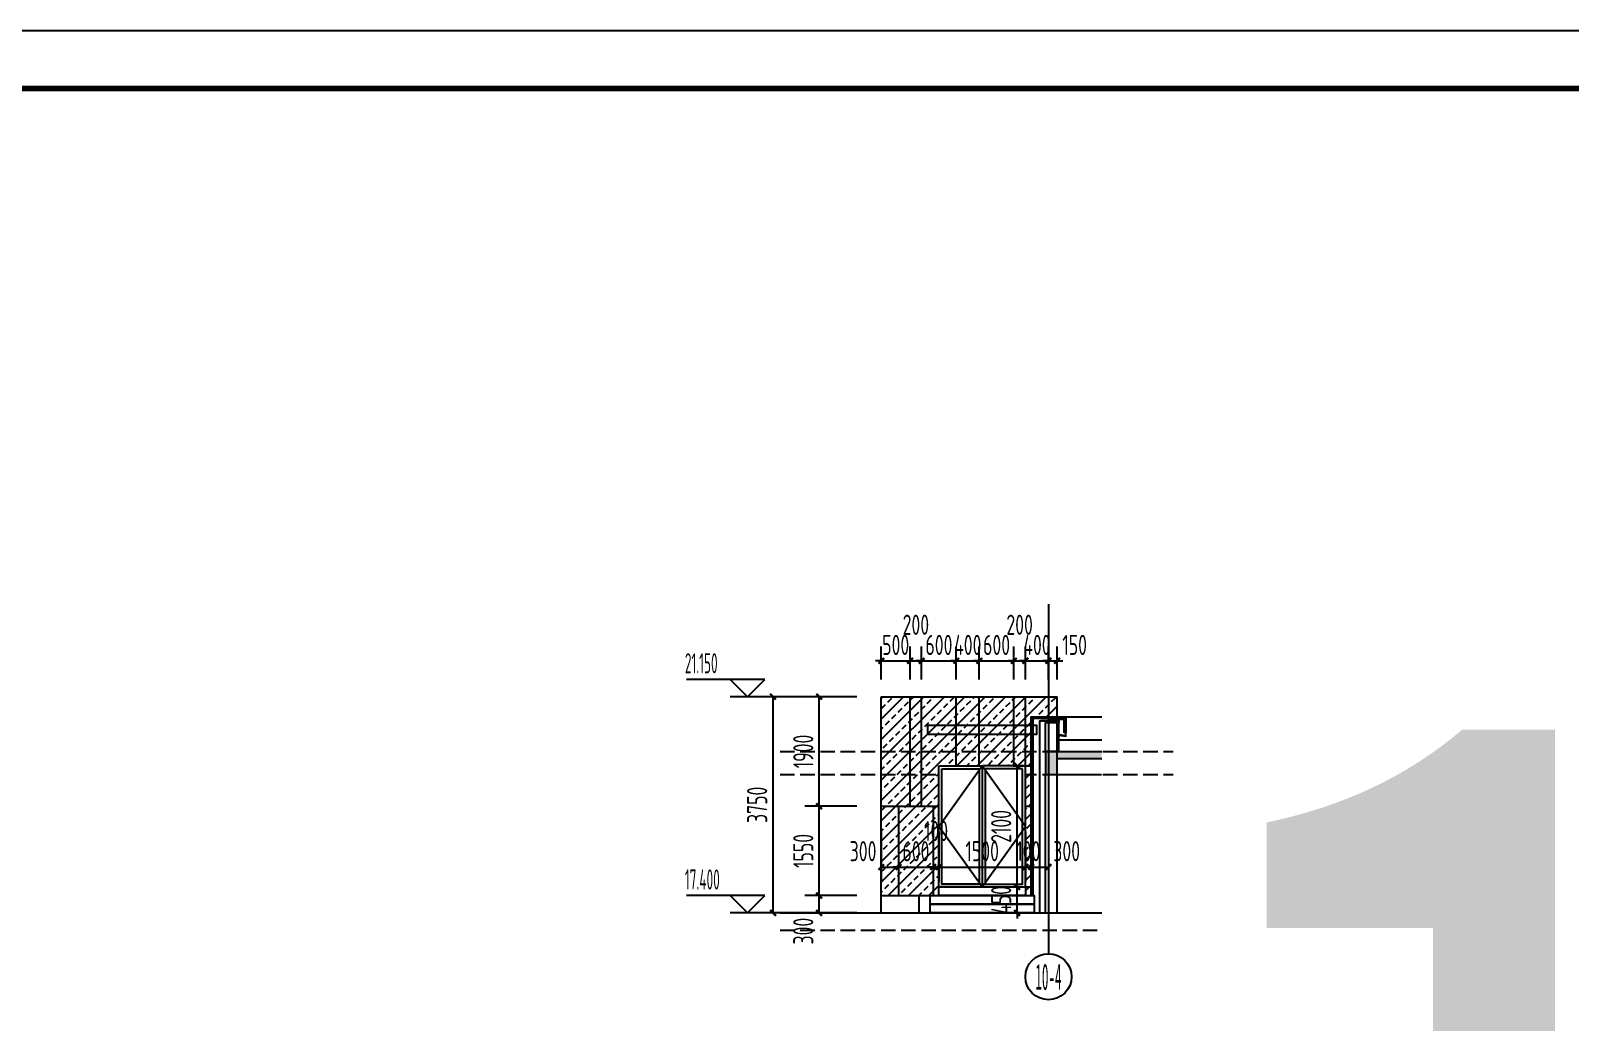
# Model space of a CAD drawing. Extents: x -863035 to 270371, y -8918 to 240488.
# Drawn here: x -26369 to 336, y 155538 to 172735 of the extents above; entities that cross this region are included whole.
import ezdxf
from ezdxf.enums import TextEntityAlignment as Align

# ---------------------------------------------------------------- set-up
doc = ezdxf.new("R2010")
doc.units = 0
doc.header["$LTSCALE"] = 1000
doc.header["$MEASUREMENT"] = 0
doc.linetypes.add('109-34 轴网$0$L1$0$$AUDIT_BAD_LTYPE1', pattern=[0])
doc.linetypes.add('DASH', pattern=[0.35, 0.25, -0.1])
for name, color, linetype in [('00-图签', 7, 'Continuous'), ('01-标注_尺寸', 124, 'Continuous'), ('01-标注_标高', 200, 'Continuous'), ('01-标注_轴线坐标', 132, 'Continuous'), ('02-TEXT_标注', 130, 'Continuous'), ('02-TEXT_轴号', 7, 'Continuous'), ('05-填充_156', 156, 'Continuous'), ('05-填充_天正', 26, 'Continuous'), ('A-C_玻璃幕墙', 140, 'Continuous'), ('A-C_窗', 140, 'Continuous'), ('A-SUR_保温', 222, 'Continuous'), ('A-SUR_看线', 231, 'Continuous'), ('A-SUR_面层', 191, 'Continuous'), ('A-TECH_结构', 21, 'Continuous'), ('A_AXIS-轴线', 36, 'Continuous'), ('A_STR-砌块墙', 121, 'Continuous'), ('A_STR-砼墙', 51, 'Continuous'), ('A_STR-砼柱', 51, 'Continuous'), ('AXIS_TEXT', 7, 'Continuous'), ('E-墙面分格', 146, 'Continuous'), ('E-立面轮廓', 241, 'Continuous'), ('EH_石材', 116, 'Continuous'), ('PUB_HATCH', 8, 'Continuous')]:
    doc.layers.add(name, color=color, linetype=linetype)
doc.layers.add('04-不打印_辅助线', color=165, linetype='Continuous', plot=False)
doc.styles.add('_TCH_AXIS', font='STXIHEI.TTF')
doc.styles.add('_TCH_DIM', font='ROS1', dxfattribs={"width": 0.75, "bigfont": 'JD'})
doc.styles.add('_TCH_DIM_T3', font='ROS1', dxfattribs={"width": 0.75, "bigfont": 'JD'})
doc.styles.add('_TCH_LABEL', font='', dxfattribs={"width": 0.75})
doc.styles.add('COMPLEX', font='COMPLEX')
doc.styles.get('_TCH_LABEL').set_extended_font_data('SimSun')
doc.dimstyles.new('_TCH_ARCH&&100', dxfattribs={"dimtxt": 350, "dimasz": 100, "dimexe": 250, "dimexo": 300, "dimgap": 100, "dimtad": 1, "dimdec": 0, "dimzin": 0, "dimdsep": 46, "dimtxsty": '_TCH_DIM_T3', "dimblk": 'ARCHTICK', "dimcen": 0.09, "dimclrt": 7, "dimazin": 2, "dimtfac": 1, "dimtdec": 0, "dimtix": 1, "dimtmove": 2, "dimatfit": 3, "dimfxl": 0, "dimtolj": 1, "dimtzin": 0, "dimarcsym": 0})

# ---------------------------------------------------------------- blocks, each defined once
blk = doc.blocks.new('*U114')
at = {"layer": 'E-墙面分格'}
blk.add_line((0, 150), (0, -150), dxfattribs=at)
blk = doc.blocks.new('*U115')
at = {"layer": 'E-墙面分格', "color": 0, "linetype": 'ByBlock', "lineweight": -2, "transparency": 16777216}
for p in [(0, 0), (650, 0), (1300, 0), (1950, 0)]:
    blk.add_blockref('*U114', p, dxfattribs=at)
blk = doc.blocks.new('fgawewatr')
at = {"layer": 'A-C_窗'}
blk.add_lwpolyline([(328374, -157205), (330274, -157205), (330274, -157055), (328374, -157055)], close=True, dxfattribs=at)
blk = doc.blocks.new('akdpasjsdmlk')
blk.add_wipeout([(-132504, 219469), (-131004, 219469), (-131004, 217219), (-130854, 217219), (-130854, 216919), (-132654, 216919), (-132654, 217219), (-132504, 217219)]).dxf.layer = 'A-C_玻璃幕墙'
at = {"layer": 'A-C_玻璃幕墙'}
for points in [[(-132504, 219469), (-131754, 219469), (-131754, 217369), (-132504, 217369)], [(-132454, 219419), (-131804, 219419), (-131804, 217419), (-132454, 217419)], [(-131004, 219469), (-131754, 219469), (-131754, 217369), (-131004, 217369)], [(-131054, 219419), (-131704, 219419), (-131704, 217419), (-131054, 217419)], [(-132654, 217219), (-130854, 217219), (-130854, 217069), (-132654, 217069)], [(-132504, 217369), (-131004, 217369), (-131004, 217219), (-132504, 217219)], [(-132654, 217069), (-130854, 217069), (-130854, 216919), (-132654, 216919)]]:
    blk.add_lwpolyline(points, close=True, dxfattribs=at)
for points in [[(-131754, 217369), (-132504, 218419), (-131754, 219469)], [(-131754, 217369), (-131004, 218419), (-131754, 219469)]]:
    blk.add_lwpolyline(points, dxfattribs=at)
blk = doc.blocks.new('_FZH')
blk.add_lwpolyline([(-0.5, -0.5), (0.5, -0.5), (0.5, 0.5), (-0.5, 0.5)], close=True)
at = {"layer": 'PUB_HATCH'}
blk.add_solid([(-0.5, -0.5), (0.5, -0.5), (-0.5, 0.5), (0.5, 0.5)], dxfattribs=at)
blk = doc.blocks.new('_AXISO')
blk.add_circle((0, 0), 0.5)
at = {"layer": 'AXIS_TEXT', "style": 'COMPLEX', "width": 1.041667}
blk.add_attdef('A', text='', height=0.56, dxfattribs=at).set_placement((-0.25, -0.28), (0.25, -0.28), align=Align.FIT)
blk = doc.blocks.new('_ArchTick')
at = {"color": 0, "linetype": 'ByBlock', "const_width": 0.4}
blk.add_lwpolyline([(-0.5, -0.5), (0.5, 0.5)], dxfattribs=at)
blk = doc.blocks.new('*D1560')
at = {"layer": '01-标注_尺寸', "color": 0, "linetype": '109-34 轴网$0$L1$0$$AUDIT_BAD_LTYPE1', "lineweight": -2, "transparency": 16777216}
for p, q in [((-11615, 161484), (-11615, 162057)), ((-11115, 161484), (-11115, 162057)), ((-11615, 161807), (-11715, 161807)), ((-11615, 161807), (-11115, 161807)), ((-11115, 161807), (-11015, 161807))]:
    blk.add_line(p, q, dxfattribs=at)
at = {"layer": 'Defpoints', "color": 0, "linetype": '109-34 轴网$0$L1$0$$AUDIT_BAD_LTYPE1', "transparency": 16777216}
for p in [(-11115, 161807), (-11615, 161184), (-11115, 161184)]:
    blk.add_point(p, dxfattribs=at)
at = {"layer": '01-标注_尺寸', "color": 0, "linetype": '109-34 轴网$0$L1$0$$AUDIT_BAD_LTYPE1', "lineweight": -2, "transparency": 16777216, "xscale": 100, "yscale": 100, "zscale": 100}
blk.add_blockref('_ArchTick', (-11615, 161807), dxfattribs=at)
at = {"layer": '01-标注_尺寸', "color": 0, "linetype": '109-34 轴网$0$L1$0$$AUDIT_BAD_LTYPE1', "lineweight": -2, "transparency": 16777216, "xscale": 100, "yscale": 100, "zscale": 100, "rotation": 180}
blk.add_blockref('_ArchTick', (-11115, 161807), dxfattribs=at)
at = {"layer": '01-标注_尺寸', "color": 7, "linetype": '109-34 轴网$0$L1$0$$AUDIT_BAD_LTYPE1', "transparency": 16777216, "insert": (-11365, 162082), "char_height": 350, "attachment_point": 5, "style": '_TCH_DIM_T3'}
blk.add_mtext('\\A1;500', dxfattribs=at)
blk = doc.blocks.new('*D1561')
at = {"layer": '01-标注_尺寸', "color": 0, "linetype": '109-34 轴网$0$L1$0$$AUDIT_BAD_LTYPE1', "lineweight": -2, "transparency": 16777216}
for p, q in [((-11115, 161484), (-11115, 162057)), ((-10915, 161484), (-10915, 162057)), ((-11115, 161807), (-10915, 161807))]:
    blk.add_line(p, q, dxfattribs=at)
at = {"layer": 'Defpoints', "color": 0, "linetype": '109-34 轴网$0$L1$0$$AUDIT_BAD_LTYPE1', "transparency": 16777216}
for p in [(-10915, 161807), (-11115, 161184), (-10915, 161184)]:
    blk.add_point(p, dxfattribs=at)
at = {"layer": '01-标注_尺寸', "color": 0, "linetype": '109-34 轴网$0$L1$0$$AUDIT_BAD_LTYPE1', "lineweight": -2, "transparency": 16777216, "xscale": 100, "yscale": 100, "zscale": 100, "rotation": 180}
blk.add_blockref('_ArchTick', (-11115, 161807), dxfattribs=at)
at = {"layer": '01-标注_尺寸', "color": 0, "linetype": '109-34 轴网$0$L1$0$$AUDIT_BAD_LTYPE1', "lineweight": -2, "transparency": 16777216, "xscale": 100, "yscale": 100, "zscale": 100}
blk.add_blockref('_ArchTick', (-10915, 161807), dxfattribs=at)
at = {"layer": '01-标注_尺寸', "color": 7, "linetype": '109-34 轴网$0$L1$0$$AUDIT_BAD_LTYPE1', "transparency": 16777216, "insert": (-11015, 162432), "char_height": 350, "attachment_point": 5, "style": '_TCH_DIM_T3'}
blk.add_mtext('\\A1;200', dxfattribs=at)
blk = doc.blocks.new('*D1562')
at = {"layer": '01-标注_尺寸', "color": 0, "linetype": '109-34 轴网$0$L1$0$$AUDIT_BAD_LTYPE1', "lineweight": -2, "transparency": 16777216}
for p, q in [((-10915, 161484), (-10915, 162057)), ((-10315, 161484), (-10315, 162057)), ((-10915, 161807), (-11015, 161807)), ((-10915, 161807), (-10315, 161807)), ((-10315, 161807), (-10215, 161807))]:
    blk.add_line(p, q, dxfattribs=at)
at = {"layer": 'Defpoints', "color": 0, "linetype": '109-34 轴网$0$L1$0$$AUDIT_BAD_LTYPE1', "transparency": 16777216}
for p in [(-10315, 161807), (-10915, 161184), (-10315, 161184)]:
    blk.add_point(p, dxfattribs=at)
at = {"layer": '01-标注_尺寸', "color": 0, "linetype": '109-34 轴网$0$L1$0$$AUDIT_BAD_LTYPE1', "lineweight": -2, "transparency": 16777216, "xscale": 100, "yscale": 100, "zscale": 100}
blk.add_blockref('_ArchTick', (-10915, 161807), dxfattribs=at)
at = {"layer": '01-标注_尺寸', "color": 0, "linetype": '109-34 轴网$0$L1$0$$AUDIT_BAD_LTYPE1', "lineweight": -2, "transparency": 16777216, "xscale": 100, "yscale": 100, "zscale": 100, "rotation": 180}
blk.add_blockref('_ArchTick', (-10315, 161807), dxfattribs=at)
at = {"layer": '01-标注_尺寸', "color": 7, "linetype": '109-34 轴网$0$L1$0$$AUDIT_BAD_LTYPE1', "transparency": 16777216, "insert": (-10615, 162082), "char_height": 350, "attachment_point": 5, "style": '_TCH_DIM_T3'}
blk.add_mtext('\\A1;600', dxfattribs=at)
blk = doc.blocks.new('*D1563')
at = {"layer": '01-标注_尺寸', "color": 0, "linetype": '109-34 轴网$0$L1$0$$AUDIT_BAD_LTYPE1', "lineweight": -2, "transparency": 16777216}
for p, q in [((-10315, 161484), (-10315, 162057)), ((-9915, 161484), (-9915, 162057)), ((-10315, 161807), (-10415, 161807)), ((-10315, 161807), (-9915, 161807)), ((-9915, 161807), (-9815, 161807))]:
    blk.add_line(p, q, dxfattribs=at)
at = {"layer": 'Defpoints', "color": 0, "linetype": '109-34 轴网$0$L1$0$$AUDIT_BAD_LTYPE1', "transparency": 16777216}
for p in [(-9915, 161807), (-10315, 161184), (-9915, 161184)]:
    blk.add_point(p, dxfattribs=at)
at = {"layer": '01-标注_尺寸', "color": 0, "linetype": '109-34 轴网$0$L1$0$$AUDIT_BAD_LTYPE1', "lineweight": -2, "transparency": 16777216, "xscale": 100, "yscale": 100, "zscale": 100}
blk.add_blockref('_ArchTick', (-10315, 161807), dxfattribs=at)
at = {"layer": '01-标注_尺寸', "color": 0, "linetype": '109-34 轴网$0$L1$0$$AUDIT_BAD_LTYPE1', "lineweight": -2, "transparency": 16777216, "xscale": 100, "yscale": 100, "zscale": 100, "rotation": 180}
blk.add_blockref('_ArchTick', (-9915, 161807), dxfattribs=at)
at = {"layer": '01-标注_尺寸', "color": 7, "linetype": '109-34 轴网$0$L1$0$$AUDIT_BAD_LTYPE1', "transparency": 16777216, "insert": (-10115, 162082), "char_height": 350, "attachment_point": 5, "style": '_TCH_DIM_T3'}
blk.add_mtext('\\A1;400', dxfattribs=at)
blk = doc.blocks.new('*D1564')
at = {"layer": '01-标注_尺寸', "color": 0, "linetype": '109-34 轴网$0$L1$0$$AUDIT_BAD_LTYPE1', "lineweight": -2, "transparency": 16777216}
for p, q in [((-9915, 161484), (-9915, 162057)), ((-9315, 161484), (-9315, 162057)), ((-9915, 161807), (-10015, 161807)), ((-9915, 161807), (-9315, 161807)), ((-9315, 161807), (-9215, 161807))]:
    blk.add_line(p, q, dxfattribs=at)
at = {"layer": 'Defpoints', "color": 0, "linetype": '109-34 轴网$0$L1$0$$AUDIT_BAD_LTYPE1', "transparency": 16777216}
for p in [(-9315, 161807), (-9915, 161184), (-9315, 161184)]:
    blk.add_point(p, dxfattribs=at)
at = {"layer": '01-标注_尺寸', "color": 0, "linetype": '109-34 轴网$0$L1$0$$AUDIT_BAD_LTYPE1', "lineweight": -2, "transparency": 16777216, "xscale": 100, "yscale": 100, "zscale": 100}
blk.add_blockref('_ArchTick', (-9915, 161807), dxfattribs=at)
at = {"layer": '01-标注_尺寸', "color": 0, "linetype": '109-34 轴网$0$L1$0$$AUDIT_BAD_LTYPE1', "lineweight": -2, "transparency": 16777216, "xscale": 100, "yscale": 100, "zscale": 100, "rotation": 180}
blk.add_blockref('_ArchTick', (-9315, 161807), dxfattribs=at)
at = {"layer": '01-标注_尺寸', "color": 7, "linetype": '109-34 轴网$0$L1$0$$AUDIT_BAD_LTYPE1', "transparency": 16777216, "insert": (-9615, 162082), "char_height": 350, "attachment_point": 5, "style": '_TCH_DIM_T3'}
blk.add_mtext('\\A1;600', dxfattribs=at)
blk = doc.blocks.new('*D1565')
at = {"layer": '01-标注_尺寸', "color": 0, "linetype": '109-34 轴网$0$L1$0$$AUDIT_BAD_LTYPE1', "lineweight": -2, "transparency": 16777216}
for p, q in [((-9315, 161484), (-9315, 162057)), ((-9115, 161484), (-9115, 162057)), ((-9315, 161807), (-9415, 161807)), ((-9315, 161807), (-9115, 161807)), ((-9115, 161807), (-9015, 161807))]:
    blk.add_line(p, q, dxfattribs=at)
at = {"layer": 'Defpoints', "color": 0, "linetype": '109-34 轴网$0$L1$0$$AUDIT_BAD_LTYPE1', "transparency": 16777216}
for p in [(-9115, 161807), (-9315, 161184), (-9115, 161184)]:
    blk.add_point(p, dxfattribs=at)
at = {"layer": '01-标注_尺寸', "color": 0, "linetype": '109-34 轴网$0$L1$0$$AUDIT_BAD_LTYPE1', "lineweight": -2, "transparency": 16777216, "xscale": 100, "yscale": 100, "zscale": 100}
blk.add_blockref('_ArchTick', (-9315, 161807), dxfattribs=at)
at = {"layer": '01-标注_尺寸', "color": 0, "linetype": '109-34 轴网$0$L1$0$$AUDIT_BAD_LTYPE1', "lineweight": -2, "transparency": 16777216, "xscale": 100, "yscale": 100, "zscale": 100, "rotation": 180}
blk.add_blockref('_ArchTick', (-9115, 161807), dxfattribs=at)
at = {"layer": '01-标注_尺寸', "color": 7, "linetype": '109-34 轴网$0$L1$0$$AUDIT_BAD_LTYPE1', "transparency": 16777216, "insert": (-9215, 162432), "char_height": 350, "attachment_point": 5, "style": '_TCH_DIM_T3'}
blk.add_mtext('\\A1;200', dxfattribs=at)
blk = doc.blocks.new('*D1566')
at = {"layer": '01-标注_尺寸', "color": 0, "linetype": '109-34 轴网$0$L1$0$$AUDIT_BAD_LTYPE1', "lineweight": -2, "transparency": 16777216}
for p, q in [((-9115, 161484), (-9115, 162057)), ((-8715, 161484), (-8715, 162057)), ((-9115, 161807), (-9215, 161807)), ((-9115, 161807), (-8715, 161807)), ((-8715, 161807), (-8615, 161807))]:
    blk.add_line(p, q, dxfattribs=at)
at = {"layer": 'Defpoints', "color": 0, "linetype": '109-34 轴网$0$L1$0$$AUDIT_BAD_LTYPE1', "transparency": 16777216}
for p in [(-8715, 161807), (-9115, 161184), (-8715, 161184)]:
    blk.add_point(p, dxfattribs=at)
at = {"layer": '01-标注_尺寸', "color": 0, "linetype": '109-34 轴网$0$L1$0$$AUDIT_BAD_LTYPE1', "lineweight": -2, "transparency": 16777216, "xscale": 100, "yscale": 100, "zscale": 100}
blk.add_blockref('_ArchTick', (-9115, 161807), dxfattribs=at)
at = {"layer": '01-标注_尺寸', "color": 0, "linetype": '109-34 轴网$0$L1$0$$AUDIT_BAD_LTYPE1', "lineweight": -2, "transparency": 16777216, "xscale": 100, "yscale": 100, "zscale": 100, "rotation": 180}
blk.add_blockref('_ArchTick', (-8715, 161807), dxfattribs=at)
at = {"layer": '01-标注_尺寸', "color": 7, "linetype": '109-34 轴网$0$L1$0$$AUDIT_BAD_LTYPE1', "transparency": 16777216, "insert": (-8915, 162082), "char_height": 350, "attachment_point": 5, "style": '_TCH_DIM_T3'}
blk.add_mtext('\\A1;400', dxfattribs=at)
blk = doc.blocks.new('*D1567')
at = {"layer": '01-标注_尺寸', "color": 0, "linetype": '109-34 轴网$0$L1$0$$AUDIT_BAD_LTYPE1', "lineweight": -2, "transparency": 16777216}
for p, q in [((-8715, 161484), (-8715, 162057)), ((-8565, 161484), (-8565, 162057)), ((-8715, 161807), (-8815, 161807)), ((-8715, 161807), (-8565, 161807)), ((-8565, 161807), (-8465, 161807))]:
    blk.add_line(p, q, dxfattribs=at)
at = {"layer": 'Defpoints', "color": 0, "linetype": '109-34 轴网$0$L1$0$$AUDIT_BAD_LTYPE1', "transparency": 16777216}
for p in [(-8565, 161807), (-8715, 161184), (-8565, 161184)]:
    blk.add_point(p, dxfattribs=at)
at = {"layer": '01-标注_尺寸', "color": 0, "linetype": '109-34 轴网$0$L1$0$$AUDIT_BAD_LTYPE1', "lineweight": -2, "transparency": 16777216, "xscale": 100, "yscale": 100, "zscale": 100}
blk.add_blockref('_ArchTick', (-8715, 161807), dxfattribs=at)
at = {"layer": '01-标注_尺寸', "color": 0, "linetype": '109-34 轴网$0$L1$0$$AUDIT_BAD_LTYPE1', "lineweight": -2, "transparency": 16777216, "xscale": 100, "yscale": 100, "zscale": 100, "rotation": 180}
blk.add_blockref('_ArchTick', (-8565, 161807), dxfattribs=at)
at = {"layer": '01-标注_尺寸', "color": 7, "linetype": '109-34 轴网$0$L1$0$$AUDIT_BAD_LTYPE1', "transparency": 16777216, "insert": (-8261, 162082), "char_height": 350, "attachment_point": 5, "style": '_TCH_DIM_T3'}
blk.add_mtext('\\A1;150', dxfattribs=at)
blk = doc.blocks.new('*D1690')
at = {"layer": '01-标注_尺寸', "color": 0, "linetype": '109-34 轴网$0$L1$0$$AUDIT_BAD_LTYPE1', "lineweight": -2, "transparency": 16777216}
for p, q in [((-12841, 161184), (-13743, 161184)), ((-13493, 157434), (-13493, 161184)), ((-12841, 157434), (-13743, 157434))]:
    blk.add_line(p, q, dxfattribs=at)
at = {"layer": 'Defpoints', "color": 0, "linetype": '109-34 轴网$0$L1$0$$AUDIT_BAD_LTYPE1', "transparency": 16777216}
for p in [(-13493, 161184), (-12541, 161184), (-12541, 157434)]:
    blk.add_point(p, dxfattribs=at)
at = {"layer": '01-标注_尺寸', "color": 0, "linetype": '109-34 轴网$0$L1$0$$AUDIT_BAD_LTYPE1', "lineweight": -2, "transparency": 16777216, "xscale": 100, "yscale": 100, "zscale": 100}
for p, rotation in [((-13493, 161184), 90), ((-13493, 157434), 270)]:
    blk.add_blockref('_ArchTick', p, dxfattribs=dict(at, rotation=rotation))
at = {"layer": '01-标注_尺寸', "color": 7, "linetype": '109-34 轴网$0$L1$0$$AUDIT_BAD_LTYPE1', "transparency": 16777216, "insert": (-13768, 159309), "char_height": 350, "attachment_point": 5, "rotation": 90, "style": '_TCH_DIM_T3'}
blk.add_mtext('\\A1;3750', dxfattribs=at)
blk = doc.blocks.new('*D1691')
at = {"layer": '01-标注_尺寸', "color": 0, "linetype": '109-34 轴网$0$L1$0$$AUDIT_BAD_LTYPE1', "lineweight": -2, "transparency": 16777216}
for p, q in [((-12041, 157734), (-12943, 157734)), ((-12693, 157434), (-12693, 157734)), ((-12041, 157434), (-12943, 157434))]:
    blk.add_line(p, q, dxfattribs=at)
at = {"layer": 'Defpoints', "color": 0, "linetype": '109-34 轴网$0$L1$0$$AUDIT_BAD_LTYPE1', "transparency": 16777216}
for p in [(-12693, 157734), (-11741, 157734), (-11741, 157434)]:
    blk.add_point(p, dxfattribs=at)
at = {"layer": '01-标注_尺寸', "color": 0, "linetype": '109-34 轴网$0$L1$0$$AUDIT_BAD_LTYPE1', "lineweight": -2, "transparency": 16777216, "xscale": 100, "yscale": 100, "zscale": 100}
for p, rotation in [((-12693, 157734), 90), ((-12693, 157434), 270)]:
    blk.add_blockref('_ArchTick', p, dxfattribs=dict(at, rotation=rotation))
at = {"layer": '01-标注_尺寸', "color": 7, "linetype": '109-34 轴网$0$L1$0$$AUDIT_BAD_LTYPE1', "transparency": 16777216, "insert": (-12968, 157118), "char_height": 350, "attachment_point": 5, "rotation": 90, "style": '_TCH_DIM_T3'}
blk.add_mtext('\\A1;300', dxfattribs=at)
blk = doc.blocks.new('*D1692')
at = {"layer": '01-标注_尺寸', "color": 0, "linetype": '109-34 轴网$0$L1$0$$AUDIT_BAD_LTYPE1', "lineweight": -2, "transparency": 16777216}
for p, q in [((-12041, 159284), (-12943, 159284)), ((-12693, 157734), (-12693, 159284)), ((-12041, 157734), (-12943, 157734))]:
    blk.add_line(p, q, dxfattribs=at)
at = {"layer": 'Defpoints', "color": 0, "linetype": '109-34 轴网$0$L1$0$$AUDIT_BAD_LTYPE1', "transparency": 16777216}
for p in [(-12693, 159284), (-11741, 159284), (-11741, 157734)]:
    blk.add_point(p, dxfattribs=at)
at = {"layer": '01-标注_尺寸', "color": 0, "linetype": '109-34 轴网$0$L1$0$$AUDIT_BAD_LTYPE1', "lineweight": -2, "transparency": 16777216, "xscale": 100, "yscale": 100, "zscale": 100}
for p, rotation in [((-12693, 159284), 90), ((-12693, 157734), 270)]:
    blk.add_blockref('_ArchTick', p, dxfattribs=dict(at, rotation=rotation))
at = {"layer": '01-标注_尺寸', "color": 7, "linetype": '109-34 轴网$0$L1$0$$AUDIT_BAD_LTYPE1', "transparency": 16777216, "insert": (-12968, 158509), "char_height": 350, "attachment_point": 5, "rotation": 90, "style": '_TCH_DIM_T3'}
blk.add_mtext('\\A1;1550', dxfattribs=at)
blk = doc.blocks.new('*D1693')
at = {"layer": '01-标注_尺寸', "color": 0, "linetype": '109-34 轴网$0$L1$0$$AUDIT_BAD_LTYPE1', "lineweight": -2, "transparency": 16777216}
for p, q in [((-12041, 161184), (-12943, 161184)), ((-12693, 159284), (-12693, 161184)), ((-12041, 159284), (-12943, 159284))]:
    blk.add_line(p, q, dxfattribs=at)
at = {"layer": 'Defpoints', "color": 0, "linetype": '109-34 轴网$0$L1$0$$AUDIT_BAD_LTYPE1', "transparency": 16777216}
for p in [(-12693, 161184), (-11741, 161184), (-11741, 159284)]:
    blk.add_point(p, dxfattribs=at)
at = {"layer": '01-标注_尺寸', "color": 0, "linetype": '109-34 轴网$0$L1$0$$AUDIT_BAD_LTYPE1', "lineweight": -2, "transparency": 16777216, "xscale": 100, "yscale": 100, "zscale": 100}
for p, rotation in [((-12693, 161184), 90), ((-12693, 159284), 270)]:
    blk.add_blockref('_ArchTick', p, dxfattribs=dict(at, rotation=rotation))
at = {"layer": '01-标注_尺寸', "color": 7, "linetype": '109-34 轴网$0$L1$0$$AUDIT_BAD_LTYPE1', "transparency": 16777216, "insert": (-12968, 160234), "char_height": 350, "attachment_point": 5, "rotation": 90, "style": '_TCH_DIM_T3'}
blk.add_mtext('\\A1;1900', dxfattribs=at)
blk = doc.blocks.new('*D1694')
at = {"layer": '01-标注_尺寸', "color": 0, "linetype": '109-34 轴网$0$L1$0$$AUDIT_BAD_LTYPE1', "lineweight": -2, "transparency": 16777216}
for p, q in [((-11615, 158840), (-11615, 157979)), ((-11315, 158840), (-11315, 157979)), ((-11615, 158229), (-11315, 158229))]:
    blk.add_line(p, q, dxfattribs=at)
at = {"layer": 'Defpoints', "color": 0, "linetype": '109-34 轴网$0$L1$0$$AUDIT_BAD_LTYPE1', "transparency": 16777216}
for p in [(-11615, 159140), (-11315, 159140), (-11315, 158229)]:
    blk.add_point(p, dxfattribs=at)
at = {"layer": '01-标注_尺寸', "color": 0, "linetype": '109-34 轴网$0$L1$0$$AUDIT_BAD_LTYPE1', "lineweight": -2, "transparency": 16777216, "xscale": 100, "yscale": 100, "zscale": 100, "rotation": 180}
blk.add_blockref('_ArchTick', (-11615, 158229), dxfattribs=at)
at = {"layer": '01-标注_尺寸', "color": 0, "linetype": '109-34 轴网$0$L1$0$$AUDIT_BAD_LTYPE1', "lineweight": -2, "transparency": 16777216, "xscale": 100, "yscale": 100, "zscale": 100}
blk.add_blockref('_ArchTick', (-11315, 158229), dxfattribs=at)
at = {"layer": '01-标注_尺寸', "color": 7, "linetype": '109-34 轴网$0$L1$0$$AUDIT_BAD_LTYPE1', "transparency": 16777216, "insert": (-11931, 158504), "char_height": 350, "attachment_point": 5, "style": '_TCH_DIM_T3'}
blk.add_mtext('\\A1;300', dxfattribs=at)
blk = doc.blocks.new('*D1695')
at = {"layer": '01-标注_尺寸', "color": 0, "linetype": '109-34 轴网$0$L1$0$$AUDIT_BAD_LTYPE1', "lineweight": -2, "transparency": 16777216}
for p, q in [((-11315, 158840), (-11315, 157979)), ((-10715, 158840), (-10715, 157979)), ((-11315, 158229), (-11415, 158229)), ((-11315, 158229), (-10715, 158229)), ((-10715, 158229), (-10615, 158229))]:
    blk.add_line(p, q, dxfattribs=at)
at = {"layer": 'Defpoints', "color": 0, "linetype": '109-34 轴网$0$L1$0$$AUDIT_BAD_LTYPE1', "transparency": 16777216}
for p in [(-11315, 159140), (-10715, 159140), (-10715, 158229)]:
    blk.add_point(p, dxfattribs=at)
at = {"layer": '01-标注_尺寸', "color": 0, "linetype": '109-34 轴网$0$L1$0$$AUDIT_BAD_LTYPE1', "lineweight": -2, "transparency": 16777216, "xscale": 100, "yscale": 100, "zscale": 100}
blk.add_blockref('_ArchTick', (-11315, 158229), dxfattribs=at)
at = {"layer": '01-标注_尺寸', "color": 0, "linetype": '109-34 轴网$0$L1$0$$AUDIT_BAD_LTYPE1', "lineweight": -2, "transparency": 16777216, "xscale": 100, "yscale": 100, "zscale": 100, "rotation": 180}
blk.add_blockref('_ArchTick', (-10715, 158229), dxfattribs=at)
at = {"layer": '01-标注_尺寸', "color": 7, "linetype": '109-34 轴网$0$L1$0$$AUDIT_BAD_LTYPE1', "transparency": 16777216, "insert": (-11015, 158504), "char_height": 350, "attachment_point": 5, "style": '_TCH_DIM_T3'}
blk.add_mtext('\\A1;600', dxfattribs=at)
blk = doc.blocks.new('*D1696')
at = {"layer": '01-标注_尺寸', "color": 0, "linetype": '109-34 轴网$0$L1$0$$AUDIT_BAD_LTYPE1', "lineweight": -2, "transparency": 16777216}
for p, q in [((-10715, 158840), (-10715, 157979)), ((-10615, 158840), (-10615, 157979)), ((-10715, 158229), (-10815, 158229)), ((-10715, 158229), (-10615, 158229)), ((-10615, 158229), (-10515, 158229))]:
    blk.add_line(p, q, dxfattribs=at)
at = {"layer": 'Defpoints', "color": 0, "linetype": '109-34 轴网$0$L1$0$$AUDIT_BAD_LTYPE1', "transparency": 16777216}
for p in [(-10715, 159140), (-10615, 159140), (-10615, 158229)]:
    blk.add_point(p, dxfattribs=at)
at = {"layer": '01-标注_尺寸', "color": 0, "linetype": '109-34 轴网$0$L1$0$$AUDIT_BAD_LTYPE1', "lineweight": -2, "transparency": 16777216, "xscale": 100, "yscale": 100, "zscale": 100}
blk.add_blockref('_ArchTick', (-10715, 158229), dxfattribs=at)
at = {"layer": '01-标注_尺寸', "color": 0, "linetype": '109-34 轴网$0$L1$0$$AUDIT_BAD_LTYPE1', "lineweight": -2, "transparency": 16777216, "xscale": 100, "yscale": 100, "zscale": 100, "rotation": 180}
blk.add_blockref('_ArchTick', (-10615, 158229), dxfattribs=at)
at = {"layer": '01-标注_尺寸', "color": 7, "linetype": '109-34 轴网$0$L1$0$$AUDIT_BAD_LTYPE1', "transparency": 16777216, "insert": (-10665, 158854), "char_height": 350, "attachment_point": 5, "style": '_TCH_DIM_T3'}
blk.add_mtext('\\A1;100', dxfattribs=at)
blk = doc.blocks.new('*D1697')
at = {"layer": '01-标注_尺寸', "color": 0, "linetype": '109-34 轴网$0$L1$0$$AUDIT_BAD_LTYPE1', "lineweight": -2, "transparency": 16777216}
for p, q in [((-10615, 158840), (-10615, 157979)), ((-9115, 158840), (-9115, 157979)), ((-10615, 158229), (-9115, 158229))]:
    blk.add_line(p, q, dxfattribs=at)
at = {"layer": 'Defpoints', "color": 0, "linetype": '109-34 轴网$0$L1$0$$AUDIT_BAD_LTYPE1', "transparency": 16777216}
for p in [(-10615, 159140), (-9115, 159140), (-9115, 158229)]:
    blk.add_point(p, dxfattribs=at)
at = {"layer": '01-标注_尺寸', "color": 0, "linetype": '109-34 轴网$0$L1$0$$AUDIT_BAD_LTYPE1', "lineweight": -2, "transparency": 16777216, "xscale": 100, "yscale": 100, "zscale": 100, "rotation": 180}
blk.add_blockref('_ArchTick', (-10615, 158229), dxfattribs=at)
at = {"layer": '01-标注_尺寸', "color": 0, "linetype": '109-34 轴网$0$L1$0$$AUDIT_BAD_LTYPE1', "lineweight": -2, "transparency": 16777216, "xscale": 100, "yscale": 100, "zscale": 100}
blk.add_blockref('_ArchTick', (-9115, 158229), dxfattribs=at)
at = {"layer": '01-标注_尺寸', "color": 7, "linetype": '109-34 轴网$0$L1$0$$AUDIT_BAD_LTYPE1', "transparency": 16777216, "insert": (-9865, 158504), "char_height": 350, "attachment_point": 5, "style": '_TCH_DIM_T3'}
blk.add_mtext('\\A1;1500', dxfattribs=at)
blk = doc.blocks.new('*D1698')
at = {"layer": '01-标注_尺寸', "color": 0, "linetype": '109-34 轴网$0$L1$0$$AUDIT_BAD_LTYPE1', "lineweight": -2, "transparency": 16777216}
for p, q in [((-9115, 158840), (-9115, 157979)), ((-9015, 158840), (-9015, 157979)), ((-9115, 158229), (-9215, 158229)), ((-9115, 158229), (-9015, 158229)), ((-9015, 158229), (-8915, 158229))]:
    blk.add_line(p, q, dxfattribs=at)
at = {"layer": 'Defpoints', "color": 0, "linetype": '109-34 轴网$0$L1$0$$AUDIT_BAD_LTYPE1', "transparency": 16777216}
for p in [(-9115, 159140), (-9015, 159140), (-9015, 158229)]:
    blk.add_point(p, dxfattribs=at)
at = {"layer": '01-标注_尺寸', "color": 0, "linetype": '109-34 轴网$0$L1$0$$AUDIT_BAD_LTYPE1', "lineweight": -2, "transparency": 16777216, "xscale": 100, "yscale": 100, "zscale": 100}
blk.add_blockref('_ArchTick', (-9115, 158229), dxfattribs=at)
at = {"layer": '01-标注_尺寸', "color": 0, "linetype": '109-34 轴网$0$L1$0$$AUDIT_BAD_LTYPE1', "lineweight": -2, "transparency": 16777216, "xscale": 100, "yscale": 100, "zscale": 100, "rotation": 180}
blk.add_blockref('_ArchTick', (-9015, 158229), dxfattribs=at)
at = {"layer": '01-标注_尺寸', "color": 7, "linetype": '109-34 轴网$0$L1$0$$AUDIT_BAD_LTYPE1', "transparency": 16777216, "insert": (-9065, 158504), "char_height": 350, "attachment_point": 5, "style": '_TCH_DIM_T3'}
blk.add_mtext('\\A1;100', dxfattribs=at)
blk = doc.blocks.new('*D1699')
at = {"layer": '01-标注_尺寸', "color": 0, "linetype": '109-34 轴网$0$L1$0$$AUDIT_BAD_LTYPE1', "lineweight": -2, "transparency": 16777216}
for p, q in [((-9015, 158840), (-9015, 157979)), ((-8715, 158840), (-8715, 157979)), ((-9015, 158229), (-8715, 158229))]:
    blk.add_line(p, q, dxfattribs=at)
at = {"layer": 'Defpoints', "color": 0, "linetype": '109-34 轴网$0$L1$0$$AUDIT_BAD_LTYPE1', "transparency": 16777216}
for p in [(-9015, 159140), (-8715, 159140), (-8715, 158229)]:
    blk.add_point(p, dxfattribs=at)
at = {"layer": '01-标注_尺寸', "color": 0, "linetype": '109-34 轴网$0$L1$0$$AUDIT_BAD_LTYPE1', "lineweight": -2, "transparency": 16777216, "xscale": 100, "yscale": 100, "zscale": 100, "rotation": 180}
blk.add_blockref('_ArchTick', (-9015, 158229), dxfattribs=at)
at = {"layer": '01-标注_尺寸', "color": 0, "linetype": '109-34 轴网$0$L1$0$$AUDIT_BAD_LTYPE1', "lineweight": -2, "transparency": 16777216, "xscale": 100, "yscale": 100, "zscale": 100}
blk.add_blockref('_ArchTick', (-8715, 158229), dxfattribs=at)
at = {"layer": '01-标注_尺寸', "color": 7, "linetype": '109-34 轴网$0$L1$0$$AUDIT_BAD_LTYPE1', "transparency": 16777216, "insert": (-8399, 158504), "char_height": 350, "attachment_point": 5, "style": '_TCH_DIM_T3'}
blk.add_mtext('\\A1;300', dxfattribs=at)
blk = doc.blocks.new('*D1700')
at = {"layer": '01-标注_尺寸', "color": 0, "linetype": '109-34 轴网$0$L1$0$$AUDIT_BAD_LTYPE1', "lineweight": -2, "transparency": 16777216}
for p, q in [((-9335, 157884), (-9010, 157884)), ((-9260, 157884), (-9260, 157984)), ((-9260, 157434), (-9260, 157884)), ((-9335, 157434), (-9010, 157434)), ((-9260, 157434), (-9260, 157334))]:
    blk.add_line(p, q, dxfattribs=at)
at = {"layer": 'Defpoints', "color": 0, "linetype": '109-34 轴网$0$L1$0$$AUDIT_BAD_LTYPE1', "transparency": 16777216}
for p in [(-9635, 157884), (-9260, 157884), (-9635, 157434)]:
    blk.add_point(p, dxfattribs=at)
at = {"layer": '01-标注_尺寸', "color": 0, "linetype": '109-34 轴网$0$L1$0$$AUDIT_BAD_LTYPE1', "lineweight": -2, "transparency": 16777216, "xscale": 100, "yscale": 100, "zscale": 100}
for p, rotation in [((-9260, 157884), 270), ((-9260, 157434), 90)]:
    blk.add_blockref('_ArchTick', p, dxfattribs=dict(at, rotation=rotation))
at = {"layer": '01-标注_尺寸', "color": 7, "linetype": '109-34 轴网$0$L1$0$$AUDIT_BAD_LTYPE1', "transparency": 16777216, "insert": (-9535, 157659), "char_height": 350, "attachment_point": 5, "rotation": 90, "style": '_TCH_DIM_T3'}
blk.add_mtext('\\A1;450', dxfattribs=at)
blk = doc.blocks.new('*D1701')
at = {"layer": '01-标注_尺寸', "color": 0, "linetype": '109-34 轴网$0$L1$0$$AUDIT_BAD_LTYPE1', "lineweight": -2, "transparency": 16777216}
for p, q in [((-9335, 159984), (-9010, 159984)), ((-9260, 157884), (-9260, 159984)), ((-9335, 157884), (-9010, 157884))]:
    blk.add_line(p, q, dxfattribs=at)
at = {"layer": 'Defpoints', "color": 0, "linetype": '109-34 轴网$0$L1$0$$AUDIT_BAD_LTYPE1', "transparency": 16777216}
for p in [(-9635, 159984), (-9260, 159984), (-9635, 157884)]:
    blk.add_point(p, dxfattribs=at)
at = {"layer": '01-标注_尺寸', "color": 0, "linetype": '109-34 轴网$0$L1$0$$AUDIT_BAD_LTYPE1', "lineweight": -2, "transparency": 16777216, "xscale": 100, "yscale": 100, "zscale": 100}
for p, rotation in [((-9260, 159984), 90), ((-9260, 157884), 270)]:
    blk.add_blockref('_ArchTick', p, dxfattribs=dict(at, rotation=rotation))
at = {"layer": '01-标注_尺寸', "color": 7, "linetype": '109-34 轴网$0$L1$0$$AUDIT_BAD_LTYPE1', "transparency": 16777216, "insert": (-9535, 158934), "char_height": 350, "attachment_point": 5, "rotation": 90, "style": '_TCH_DIM_T3'}
blk.add_mtext('\\A1;2100', dxfattribs=at)

msp = doc.modelspace()

# ---------------------------------------------------------------- hatches: boundary and pattern name
at = {"layer": '05-填充_156'}
h = msp.add_hatch(dxfattribs=at)
h.set_pattern_fill('天然石材', color=256, scale=50)
h.set_pattern_definition([(45, (-130598.99, -111274.96), (-176.77677, 176.77677), []), (45, (-130512.05, -111364.72), (-176.77677, 176.77677), [98.68425, -56.391])])
h.paths.add_polyline_path([(-11615.5, 157734.4), (-9015.5, 157734.4), (-9015.5, 160834.4), (-8565.5, 160819.4), (-8565.5, 161184.4), (-11615.5, 161184.4)])
at = {"layer": '05-填充_天正', "linetype": '109-34 轴网$0$L1$0$$AUDIT_BAD_LTYPE1'}
msp.add_hatch(color=256, dxfattribs=at).paths.add_polyline_path([(-8565.5, 160234.4), (-8565.5, 160114.4), (-7791, 160114.4), (-7791, 160234.4)])

# ---------------------------------------------------------------- linework, layer by layer
at = {"layer": '00-图签'}
msp.add_lwpolyline([(-69422.5, 113335.3), (14677.5, 113335.3), (14677.5, 172735.3), (-69422.5, 172735.3)], close=True, dxfattribs=at)
at = {"layer": '00-图签', "const_width": 100}
msp.add_lwpolyline([(-66922.5, 114335.3), (13677.5, 114335.3), (13677.5, 171735.3), (-66922.5, 171735.3)], close=True, dxfattribs=at)
at = {"layer": '01-标注_标高'}
for p, q in [((-13636.4, 161484.4), (-14992.9, 161484.4)), ((-13936.4, 161184.4), (-14236.4, 161484.4)), ((-13936.4, 161184.4), (-13636.4, 161484.4)), ((-13216, 161184.4), (-14236.4, 161184.4)), ((-13636.4, 157734.4), (-14992.9, 157734.4)), ((-13936.4, 157434.4), (-14236.4, 157734.4)), ((-13936.4, 157434.4), (-13636.4, 157734.4)), ((-13216, 157434.4), (-14236.4, 157434.4))]:
    msp.add_line(p, q, dxfattribs=at)
at = {"layer": '01-标注_轴线坐标'}
msp.add_line((-8715.5, 157726.7), (-8715.5, 156726.7), dxfattribs=at)
at = {"layer": '04-不打印_辅助线', "linetype": 'DASH'}
for p, q in [((-13370, 160234.4), (-6553, 160234.4)), ((-13370, 159834.4), (-6553, 159834.4))]:
    msp.add_line(p, q, dxfattribs=at)
at = {"layer": 'A-C_窗'}
msp.add_line((-11615.5, 157734.4), (-9015.5, 157734.4), dxfattribs=at)
at = {"layer": 'A-C_窗', "linetype": 'DASH'}
msp.add_line((-13370, 157134.4), (-7791, 157134.4), dxfattribs=at)
at = {"layer": 'A-SUR_保温', "linetype": '109-34 轴网$0$L1$0$$AUDIT_BAD_LTYPE1'}
for p, q in [((-8865.5, 160222.3), (-8865.5, 160734.4)), ((-8535.5, 160234.4), (-8535.5, 160734.4))]:
    msp.add_line(p, q, dxfattribs=at)
for points in [[(-8865.5, 160734.4), (-8865.5, 160764.4), (-8535.5, 160764.4), (-8535.5, 160734.4)], [(-8418.5, 160562.3), (-8418.5, 160505.6), (-8535.5, 160520.6), (-8535.5, 160487.3), (-8532.5, 160487.3), (-8532.5, 160517.3), (-8415.5, 160502.3), (-8415.5, 160562.3)]]:
    msp.add_lwpolyline(points, dxfattribs=at)
at = {"layer": 'A-SUR_看线'}
msp.add_lwpolyline([(-9015.5, 160834.4), (-7791, 160834.4)], dxfattribs=at)
at = {"layer": 'A-SUR_面层'}
msp.add_lwpolyline([(-8535.5, 160434.4), (-7791, 160434.4)], dxfattribs=at)
at = {"layer": 'A-TECH_结构', "linetype": '109-34 轴网$0$L1$0$$AUDIT_BAD_LTYPE1'}
msp.add_lwpolyline([(-8565.5, 159834.4), (-7794, 159834.4)], dxfattribs=at)
at = {"layer": 'A_AXIS-轴线', "ltscale": 0.4}
msp.add_line((-8715.5, 162786.8), (-8715.5, 157164.7), dxfattribs=at)
at = {"layer": 'A_STR-砌块墙', "linetype": '109-34 轴网$0$L1$0$$AUDIT_BAD_LTYPE1'}
for p, q in [((-8765.5, 160234.4), (-8765.5, 160734.4)), ((-8765.5, 160734.4), (-8565.5, 160734.4)), ((-8565.5, 160234.4), (-8565.5, 160734.4)), ((-8765.5, 157434.4), (-8765.5, 159834.4)), ((-8565.5, 157434.4), (-8565.5, 159834.4)), ((-8765.5, 157434.4), (-8565.5, 157434.4))]:
    msp.add_line(p, q, dxfattribs=at)
at = {"layer": 'A_STR-砼墙', "linetype": '109-34 轴网$0$L1$0$$AUDIT_BAD_LTYPE1'}
for p, q in [((-8565.5, 160234.4), (-7791, 160234.4)), ((-8565.5, 160114.4), (-7791, 160114.4))]:
    msp.add_line(p, q, dxfattribs=at)
at = {"layer": 'E-墙面分格'}
for p, q in [((-11115.5, 159284.4), (-11115.5, 161184.4)), ((-10915.5, 159284.4), (-10915.5, 161184.4)), ((-10315.5, 159284.4), (-10315.5, 161184.4)), ((-9915.5, 159284.4), (-9915.5, 161184.4)), ((-9315.5, 159284.4), (-9315.5, 161184.4)), ((-9115.5, 159284.4), (-9115.5, 161184.4)), ((-11615.5, 159284.4), (-9015.5, 159284.4)), ((-11315.5, 159284.4), (-11315.5, 157734.4)), ((-10715.5, 159284.4), (-10715.5, 157734.4)), ((-10315.5, 159284.4), (-10315.5, 157734.4)), ((-10115.5, 159284.4), (-10115.5, 157734.4)), ((-9715.5, 159284.4), (-9715.5, 157734.4)), ((-9315.5, 159284.4), (-9315.5, 157734.4))]:
    msp.add_line(p, q, dxfattribs=at)
at = {"layer": 'E-立面轮廓'}
for p, q in [((-11615.5, 161184.4), (-8565.5, 161184.4)), ((-11615.5, 157434.4), (-11615.5, 161184.4)), ((-13370, 157434.4), (-7791, 157434.4))]:
    msp.add_line(p, q, dxfattribs=at)
msp.add_lwpolyline([(-8565.5, 160834.4), (-8565.5, 161184.4)], dxfattribs=at)
at = {"layer": 'EH_石材'}
msp.add_lwpolyline([(-9015.5, 157434.4), (-9015.5, 160834.4), (-8415.5, 160814.4), (-8415.5, 160562.3), (-8445.5, 160562.3), (-8445.5, 160784.4), (-8985.5, 160804.4), (-8985.5, 157434.4)], dxfattribs=at)

# ---------------------------------------------------------------- block references
at = {"layer": '01-标注_轴线坐标'}
ref = msp.add_blockref('_AXISO', (-8715.5, 156326.7), dxfattribs=dict(at, xscale=800, yscale=800, zscale=800))
ref.add_attrib('A', '10-4', dxfattribs={"layer": '02-TEXT_轴号', "height": 452.55, "style": '_TCH_AXIS', "width": 0.374624}).set_placement((-8941.8, 156100.4), (-8489.2, 156100.4), align=Align.FIT)
at = {"layer": 'A-C_窗'}
msp.add_blockref('fgawewatr', (-339189.7, 317739.8), dxfattribs=at)
at = {"layer": 'A_STR-砼柱', "linetype": '109-34 轴网$0$L1$0$$AUDIT_BAD_LTYPE1', "xscale": 200, "yscale": 400, "zscale": 400}
msp.add_blockref('_FZH', (-8665.5, 160034.4), dxfattribs=at)
at = {"layer": 'E-墙面分格'}
msp.add_blockref('*U115', (-10965.5, 157584.4), dxfattribs=at)

# ---------------------------------------------------------------- texts
at = {"layer": '02-TEXT_标注'}
for s, height, style, width, p in [('21.150', 350, '_TCH_DIM', 0.5625, (-15022.9, 161589.4)), ('10#', 22784.81, '_TCH_LABEL', 0.75, (-7160.3, 138481.2)), ('17.400', 350, '_TCH_DIM', 0.5625, (-15022.9, 157839.4))]:
    msp.add_text(s, height=height, dxfattribs=dict(at, style=style, width=width)).set_placement(p)

# ---------------------------------------------------------------- dimensions: what is measured, and where the dimension line sits
at = {"layer": '01-标注_尺寸', "linetype": '109-34 轴网$0$L1$0$$AUDIT_BAD_LTYPE1'}
for base, p1, p2, angle, picture, middle in [((-10915.5, 161807.3), (-11115.5, 161184.4), (-10915.5, 161184.4), 0, '*D1561', (-11015.5, 162432.3)), ((-9115.5, 161807.3), (-9315.5, 161184.4), (-9115.5, 161184.4), 0, '*D1565', (-9215.5, 162432.3)), ((-8565.5, 161807.3), (-8715.5, 161184.4), (-8565.5, 161184.4), 0, '*D1567', (-8261.5, 162082.3)), ((-11315.5, 158228.8), (-11615.5, 159139.9), (-11315.5, 159139.9), 0, '*D1694', (-11931.5, 158503.8)), ((-12693.5, 157734.4), (-11741, 157434.4), (-11741, 157734.4), 90, '*D1691', (-12968.5, 157118.4))]:
    dim = msp.add_linear_dim(base=base, p1=p1, p2=p2, angle=angle, dimstyle='_TCH_ARCH&&100', dxfattribs=at)
    dim.commit()
    dim.dimension.update_dxf_attribs({"geometry": picture, "text_midpoint": middle, "dimtype": 161})
for p1, p2, distance, picture, middle in [((-11615.5, 161184.4), (-11115.5, 161184.4), 622.8, '*D1560', (-11365.5, 162082.3)), ((-10915.5, 161184.4), (-10315.5, 161184.4), 622.8, '*D1562', (-10615.5, 162082.3)), ((-10315.5, 161184.4), (-9915.5, 161184.4), 622.8, '*D1563', (-10115.5, 162082.3)), ((-9915.5, 161184.4), (-9315.5, 161184.4), 622.8, '*D1564', (-9615.5, 162082.3)), ((-9115.5, 161184.4), (-8715.5, 161184.4), 622.8, '*D1566', (-8915.5, 162082.3)), ((-12541, 157434.4), (-12541, 161184.4), 952.5, '*D1690', (-13768.5, 159309.4)), ((-11741, 159284.4), (-11741, 161184.4), 952.5, '*D1693', (-12968.5, 160234.4)), ((-11741, 157734.4), (-11741, 159284.4), 952.5, '*D1692', (-12968.5, 158509.4))]:
    dim = msp.add_aligned_dim(p1=p1, p2=p2, distance=distance, dimstyle='_TCH_ARCH&&100', dxfattribs=at)
    dim.commit()
    dim.dimension.update_dxf_attribs({"geometry": picture, "text_midpoint": middle})

# ---------------------------------------------------------------- next in the draw order: block references
at = {"layer": 'A-C_玻璃幕墙'}
msp.add_blockref('akdpasjsdmlk', (121888.7, -59484.5), dxfattribs=at)

# ---------------------------------------------------------------- next in the draw order: linework, layer by layer
at = {"layer": 'A-SUR_保温', "linetype": '109-34 轴网$0$L1$0$$AUDIT_BAD_LTYPE1'}
msp.add_line((-8865.5, 157434.4), (-8865.5, 160222.3), dxfattribs=at)

# ---------------------------------------------------------------- next in the draw order: dimensions: what is measured, and where the dimension line sits
at = {"layer": '01-标注_尺寸', "linetype": '109-34 轴网$0$L1$0$$AUDIT_BAD_LTYPE1'}
for p1, p2, distance, picture, middle in [((-9635, 157884.4), (-9635, 159984.4), -375, '*D1701', (-9535, 158934.4)), ((-11315.5, 159139.9), (-10715.5, 159139.9), -911.2, '*D1695', (-11015.5, 158503.8)), ((-10615.5, 159139.9), (-9115.5, 159139.9), -911.2, '*D1697', (-9865.5, 158503.8)), ((-9115.5, 159139.9), (-9015.5, 159139.9), -911.2, '*D1698', (-9065.5, 158503.8)), ((-9635, 157434.4), (-9635, 157884.4), -375, '*D1700', (-9535, 157659.4))]:
    dim = msp.add_aligned_dim(p1=p1, p2=p2, distance=distance, dimstyle='_TCH_ARCH&&100', dxfattribs=at)
    dim.commit()
    dim.dimension.update_dxf_attribs({"geometry": picture, "text_midpoint": middle})
for base, p1, p2, picture, middle in [((-10615.5, 158228.8), (-10715.5, 159139.9), (-10615.5, 159139.9), '*D1696', (-10665.5, 158853.8)), ((-8715.5, 158228.8), (-9015.5, 159139.9), (-8715.5, 159139.9), '*D1699', (-8399.5, 158503.8))]:
    dim = msp.add_linear_dim(base=base, p1=p1, p2=p2, angle=0, dimstyle='_TCH_ARCH&&100', dxfattribs=at)
    dim.commit()
    dim.dimension.update_dxf_attribs({"geometry": picture, "text_midpoint": middle, "dimtype": 161})

doc.saveas('drawing.dxf')
